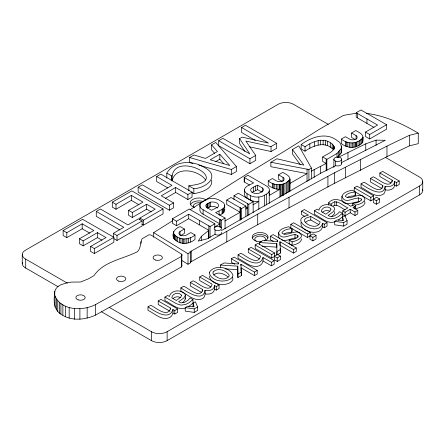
<?xml version="1.0" encoding="UTF-8"?>
<svg xmlns="http://www.w3.org/2000/svg" width="445" height="445" viewBox="0 0 445 445"><rect width="100%" height="100%" fill="white"/><g stroke="black" fill="none" stroke-linecap="round" stroke-linejoin="round"><path stroke-width="0.67" d="M214.44 285.518L214.44 289.033L216.281 290.096L219.068 288.482L219.068 284.972L216.281 286.58L214.44 285.518C214.407 290.146 208.599 291.325 205 290.318C205.562 293.978 205.095 298.756 200.511 299.34C193.069 300.787 187.15 294.106 180.881 291.386L180.881 287.876L183.674 286.263C187.695 287.392 200.472 299.952 202.686 289.528L190.293 282.442L190.293 285.957L201.201 292.254M205 290.318C203.348 303.206 185.381 290.897 180.881 287.876M385.142 186.31C383.49 199.199 365.523 186.889 361.029 183.868L361.029 187.384C367.587 190.26 375.118 198.548 382.934 194.409C386.004 192.88 385.003 189.042 385.142 186.31C388.741 187.317 394.554 186.138 394.582 181.516L396.423 182.578L399.215 180.965L399.215 184.475L396.423 186.088L394.582 185.025L394.582 181.516M234.81 264.252L231.344 262.255L231.344 258.74L238.275 262.745L238.247 263.996L224.058 262.951L220.392 265.064L220.392 267.406M273.263 241.385L270.376 239.716L270.376 236.206L277.307 240.211L277.28 241.457L263.09 240.417L259.424 242.531L259.424 244.288M209.289 275.933C210.418 284.711 225.042 286.997 231.228 281.83A9.345 5.396 0 0 0 232.863 278.392L232.49 277.146M184.364 228.997L180.014 231.511A4.472 2.581 0 0 0 181.121 235.405L182.138 235.661A4.472 2.581 0 0 0 186.316 235.149L190.799 232.563L195.01 234.988L195.01 239.438C189.325 244.177 180.748 245.039 175.085 239.872C170.201 235.333 174.601 227.873 180.242 226.611L184.364 228.997L184.364 233.441L180.553 235.644M173.389 237.496L173.467 232.207M54.462 294.44L54.78 291.314L56.009 288.649L57.889 286.491L60.965 284.717L67.151 282.792L71.206 282.097L80.495 282.03L88.588 278.77L93.917 275.694C103.674 261.226 123.104 259.129 137.6 251.603C140.876 247.971 140.242 242.992 142.016 238.798L148.652 234.966A2.486 1.435 0 0 1 151.211 235.138L181.81 254.329L181.81 264.853A5.023 2.898 0 0 1 181.338 267.011L95.525 315.127C84.15 320.311 69.982 321.357 59.641 313.274C53.839 308.758 53.762 301.143 54.462 294.44C59.825 310.771 82.459 311.372 95.525 304.603L181.338 256.487A5.023 2.898 0 0 0 181.81 254.329M188.841 185.838L193.853 188.73C206.358 188.063 221.337 175.881 203.982 167.214C192.568 160.133 174.151 160.422 166.819 173.122L171.77 175.981L171.77 180.943L172.082 180.759C168.933 146.778 237.146 181.104 189.175 185.643L188.841 185.838L188.841 190.799M172.082 180.759C175.558 165.49 198.687 169.984 205.685 180.014M337.444 157.502L341.237 152.908C341.398 148.63 342.366 143.157 337.571 140.848C326.424 131.714 311.533 136.971 301.17 144.514L301.17 148.964L305.031 151.194C313.124 145.476 325.512 140.776 333.288 149.676L333.288 145.231C325.512 136.331 313.124 141.026 305.031 146.744L301.17 144.514M341.237 152.908L341.449 147.384M333.288 145.231L334.323 147.022C333.439 152.596 326.647 154.02 322.675 156.957L322.675 161.407L326.191 163.432L311.372 171.108M214.44 289.033C214.407 293.655 208.599 294.835 205 293.828M394.582 185.025C394.554 189.648 388.741 190.833 385.142 189.826M382.194 188.708L370.435 181.949L370.435 178.439L382.828 185.526C380.614 195.95 367.843 183.39 363.815 182.261L361.029 183.868M391.044 182.984L379.846 176.515L379.846 173.005L392.223 180.153C389.937 190.482 377.26 177.928 373.227 176.826L370.435 178.439M172.96 309.47C169.183 321.663 153.447 310.393 147.979 306.872L147.979 310.382C154.231 313.113 160.183 319.805 167.643 318.242C171.92 317.663 173.728 313.352 172.96 309.47L174.796 310.532L177.588 308.919L177.588 312.429L174.796 314.042L172.96 312.98M263.028 257.466C259.257 269.659 243.521 258.389 238.053 254.868L238.053 258.378C244.305 261.109 250.251 267.801 257.716 266.238C261.994 265.659 263.802 261.349 263.028 257.466L271.383 262.289L274.176 260.681L274.176 264.191L271.383 265.798L263.028 260.976M173.467 236.657L173.711 235.878M322.53 223.234L322.53 226.744L324.266 227.745L327.053 226.138L327.053 222.628L324.266 224.236L322.53 223.234C318.959 238.058 286.202 219.374 308.519 215.146L301.571 211.136L301.571 214.646L305.048 216.654M322.53 226.744C320.194 236.94 299.212 231.661 301.081 222.322M170.007 311.278L158.22 304.469L158.22 300.959L170.596 308.107C167.72 318.631 155.349 307.195 150.772 305.259L147.979 306.872M289.684 191.25L289.951 178.94C289.417 175.308 285.429 174.095 282.764 172.387L278.553 174.818L278.553 179.268L281.919 181.21M289.951 183.39L307.039 173.606L270.872 166.708L270.872 162.258L276.912 158.776L303.813 165.123L292.448 149.498L298.823 145.821L311.428 168.071L311.428 178.962M351.617 132.988L356.1 135.58A4.472 2.581 0 0 1 356.99 137.989L356.545 138.579A4.472 2.581 0 0 1 349.798 139.218L345.442 136.704L341.315 139.085L341.315 143.535C347.512 148.897 357.407 148.713 362.742 142.3L363.009 137.11C362.48 133.478 358.492 132.265 355.828 130.557L351.617 132.988L351.617 137.438L354.976 139.38M362.742 142.3L363.009 137.11M185.543 307.996C177.822 310.927 171.319 303.39 164.928 300.598L164.928 297.088L167.704 295.486L169.467 296.503C170.746 289.706 181.599 289.2 185.137 294.356L185.281 295.524L183.774 297.983L178.612 301.782L181.026 302.834L184.542 302.394L188.224 300.064L190.16 297.978L192.991 299.613L193.069 306.577M185.281 295.524C185.865 298.378 184.886 301.204 182.344 302.717M279.744 238.659L278.57 237.141L278.537 232.78C280.033 228.686 285.011 227.701 288.749 226.75L291.881 228.558C294.056 234.76 286.908 231.239 284.105 234.053M359.504 201.401C353.58 202.408 339.908 207.937 341.971 196.156C343.468 192.062 348.446 191.077 352.184 190.126L370.835 200.862L373.628 199.249L373.628 195.739L357.051 186.166L354.259 187.779L354.259 191.289M214.835 227.896L214.835 223.813L189.27 209.05L172.343 218.823L172.343 223.273L176.559 225.704L188.702 218.695L208.827 230.31L201.351 236.345L198.259 241.079L207.136 238.837L215.041 234.276L215.041 229.826M322.675 156.957L326.847 159.366L337.004 153.503L341.237 148.458M219.685 215.241L222.862 213.316L224.03 212.104A9.662 5.579 0 0 0 224.664 209.373M268.991 192.841A9.89 5.713 0 0 1 269.32 195.166L269.231 195.438L279.972 189.236C275.728 189.72 271.684 187.629 268.252 185.365L268.252 180.915C274.448 186.277 284.344 186.099 289.684 179.68M341.315 139.085C347.512 144.447 357.407 144.269 362.742 137.855M192.991 299.613L188.691 302.973L185.543 304.48L180.898 305.148L176.264 303.635L164.928 297.088M192.991 303.128L188.691 306.483M314.398 210.791L317.174 209.189L318.937 210.212C320.211 203.41 331.063 202.909 334.601 208.065L334.751 209.233L333.244 211.692L328.082 215.486L330.49 216.537L334.011 216.103L337.688 213.772L339.624 211.687L342.461 213.322L338.156 216.682L335.013 218.189L330.362 218.851L327.286 218.106L314.398 210.791L314.398 214.306C320.784 217.093 327.286 224.636 335.013 221.699M225.07 218.067L215.619 212.61L222.094 209.4L224.03 207.654A9.662 5.579 0 0 0 222.2 201.813L218.634 199.811A10.124 5.846 0 0 0 211.52 198.448L210.251 198.537A10.124 5.846 0 0 0 206.703 199.343L202.92 201.368A9.89 5.713 0 0 0 200.183 204.027L199.927 204.8A9.89 5.713 0 0 0 203.109 209.74L221.298 220.242L225.07 218.067L225.07 228.958M328.644 205.078L328.644 202.736C335.107 195.461 344.691 202.197 350.682 206.313L352.568 205.223L354.882 206.558L354.882 208.9M213.683 274.999C217.9 271.15 224.274 273.792 228.085 276.94M305.187 222.444L308.185 220.631L310.788 219.969L319.009 224.714M251.931 192.379L257.633 189.665L261.971 192.168M331.814 216.426L334.223 214.012L334.751 212.743L334.601 211.575M206.892 204.083L210.518 202.158A6.102 3.527 0 0 1 217.06 203.187A6.102 3.527 0 0 1 217.911 207.075L211.609 210.296L206.736 207.481A4.778 2.759 0 0 1 206.892 204.083L206.892 207.898M173.088 298.484C175.013 296.787 177.95 296.164 180.231 297.521M322.558 212.193C324.483 210.496 327.414 209.868 329.695 211.23M338.156 220.192L342.461 216.832L342.461 213.322M217.544 208.004A6.102 3.527 0 0 0 210.518 206.602L207.415 208.149L207.415 203.699M153.67 237.257L153.67 232.652L172.471 220.82M190.098 209.729L246.502 174.234L287.242 149.47L319.699 129.1L343.451 115.389L355.961 113.286M244.177 177.444L253.622 182.901L247.153 186.116L245.217 187.862A9.662 5.579 0 0 0 247.042 193.703L250.613 195.705A10.124 5.846 0 0 0 257.722 197.068L258.99 196.979A10.124 5.846 0 0 0 262.544 196.173L266.327 194.148A9.89 5.713 0 0 0 269.058 191.484L269.32 190.716A9.89 5.713 0 0 0 266.138 185.771L247.943 175.269L244.177 177.444L244.177 181.894L249.584 185.014M356.217 112.752L360.99 109.987L386.594 124.722L386.594 129.172L369.689 138.957L365.467 136.526L365.467 132.082L377.594 125.062L356.217 112.752L356.217 117.196L374.045 127.465M369.689 138.957L369.689 134.512L386.594 124.722M89.718 233.119L82.18 228.769L66.811 237.641L63.118 235.511L63.118 230.549L82.642 219.279L113.87 237.307L113.87 242.269L94.346 253.539L90.652 251.408L90.652 246.447L106.027 237.574L97.472 232.635L83.148 240.901L79.455 238.77L79.455 243.732L83.148 245.863L97.472 237.597L102.033 240.228M119.622 229.848L96.276 216.37L96.276 211.408L100.425 209.011L127.96 224.909L138.445 218.857L142.139 220.987L142.139 225.949L117.013 240.45L113.853 238.626M138.896 204.728L131.358 200.378L115.989 209.25L112.296 207.12L112.296 202.158L131.82 190.888L163.048 208.916L163.048 213.878L143.524 225.148L141.938 224.236M165.473 198.331L175.647 192.457L187.896 199.527L192.051 197.129L192.051 192.168L187.896 194.565L175.647 187.495L161.285 195.789L173.533 202.859L173.533 207.821L169.378 210.218L138.156 192.19L138.156 187.228L142.305 184.831L157.591 193.658L171.959 185.365L156.668 176.537L156.668 181.499L167.843 187.951M156.668 176.537L160.823 174.14L192.051 192.168M192.885 163.454L189.576 162.503L189.576 157.541L193.959 155.01L205.512 158.414L217.444 151.522L211.553 144.853L215.747 142.433L236.445 166.536L236.445 171.497L231.328 174.451L198.854 165.162M249.156 146.728L271.027 151.534L276.69 148.263L276.69 143.301L271.027 146.572L245.84 141.037L255.697 155.422L255.697 160.384L249.929 163.715L218.701 145.687L218.701 140.726L222.856 138.328L249.762 153.859L239.588 138.595L242.108 137.143L268.485 143.051L241.579 127.515L241.579 132.477L255.335 140.414M241.579 127.515L245.462 125.273L276.69 143.301M63.118 230.549L66.811 232.679L82.18 223.807L93.778 230.499L79.455 238.77M112.296 202.158L115.989 204.288L131.358 195.416L142.956 202.108L128.633 210.379L128.633 215.341L132.321 217.471L146.644 209.2L151.211 211.837M171.77 175.981L172.082 175.803M219.836 154.237L210.207 159.794L229.754 165.507L219.836 154.237L219.836 159.199L223.891 163.81M215.625 161.63L219.836 159.199M128.633 210.379L132.321 212.51L146.644 204.238L155.205 209.178L139.83 218.056L139.83 219.913M113.325 237.702L113.325 233.358L123.81 227.306L96.276 211.408M90.652 246.447L94.346 248.577L113.87 237.307M113.325 233.358L117.013 235.488L142.139 220.987M139.83 218.056L143.524 220.186L163.048 208.916M138.156 187.228L169.378 205.256L173.533 202.859M189.576 157.541L231.328 169.489L236.445 166.536M218.701 140.726L249.929 158.754L255.697 155.422M172.343 218.823L176.559 221.254L188.702 214.245L210.057 226.572L214.835 223.813M233.998 199.571L233.998 195.756L238.348 193.241L253.149 201.791L253.149 212.677M224.875 221.048L240.155 212.22L226.744 204.478L226.744 200.028L231.094 197.519L245.89 206.063L245.89 216.27M268.252 180.915L272.379 178.534L276.734 181.048A4.472 2.581 0 0 0 283.487 180.403L283.932 179.819A4.472 2.581 0 0 0 283.037 177.405L278.553 174.818M173.389 233.047C177.683 240.584 188.936 240.484 195.01 234.988M270.872 162.258L308.925 169.517L311.428 168.071M233.998 195.756L248.799 204.299L253.149 201.791M226.744 200.028L241.54 208.577L245.89 206.063M214.757 226.883L219.93 223.902L203.109 214.19A9.89 5.713 0 0 1 199.927 209.245L200.016 204.522M245.696 209.022L247.487 207.993L245.723 206.975M253.005 204.806L258.834 201.44L257.722 201.518A10.124 5.846 0 0 1 250.613 200.155L247.042 198.153A9.662 5.579 0 0 1 244.516 194.343L244.516 189.898M221.354 230.632L321.763 172.66L335.814 165.64A3.872 2.236 0 0 0 340.108 165.479A3.872 2.236 0 0 0 341.487 163.126M190.321 262.161L257.722 224.669L334.529 183.296L386.961 156.646L409.344 145.865L418.255 143.657L418.255 133.133L409.344 135.341L386.961 146.116L334.529 172.771L257.722 214.145L191.228 251.114L189.865 251.898L190.527 252.282L190.527 262.806L188.007 264.263L181.493 260.264M188.007 264.263L188.007 253.733L190.527 252.282M301.571 211.136L304.363 209.523L327.053 222.628M158.22 300.959L161.012 299.351L177.588 308.919M190.293 282.442L193.08 280.834C197.113 281.935 209.79 294.49 212.081 284.155L199.699 277.012L199.699 280.522L210.902 286.986M199.699 277.012L202.492 275.399L219.068 284.972M231.344 258.74L234.131 257.132L257.227 270.465L257.227 273.975L254.434 275.589L240.917 267.779M238.053 254.868L240.84 253.261C245.423 255.191 257.794 266.627 260.67 256.103L248.293 248.955L248.293 252.471L259.491 258.934M248.293 248.955L251.08 247.348L274.176 260.681M255.18 244.984L257.966 243.37L274.548 252.944L274.548 256.454L271.756 258.061L255.18 248.494L255.18 244.984L271.756 254.551L274.548 252.944M270.376 236.206L273.169 234.598L296.259 247.926L296.259 251.442L293.472 253.049L279.95 245.245L279.95 241.735L293.472 249.539L296.259 247.926M290.83 224.397L293.617 222.789L310.198 232.362L310.198 235.872L307.406 237.48L290.83 227.912L290.83 224.397L307.406 233.97L310.198 232.362M379.846 173.005L382.639 171.392L399.215 180.965M328.644 202.736C331.514 206.163 331.942 202.136 334.812 201.757C339.791 201.663 343.484 206.207 347.895 207.921L342.756 210.886L342.756 214.401L345.075 215.736L350.209 212.771L354.971 215.519L357.763 213.912L357.763 210.396L352.996 207.648L354.882 206.558M301.543 238.826L301.56 239.694C300.064 243.387 295.636 244.433 292.148 245.367L289.167 243.643L289.167 240.133L292.148 241.852C295.636 240.923 300.064 239.872 301.56 236.184C298.834 226.182 287.364 237.586 282.08 233.186L282.102 232.335C284.377 229.386 288.482 229.064 291.881 228.558M352.596 205.851L352.596 203.51L355.583 205.234C359.065 204.299 363.498 203.248 364.989 199.56C362.263 189.559 350.799 200.962 345.509 196.562L345.531 195.711C347.812 192.763 351.917 192.44 355.316 191.934C357.491 198.142 350.343 194.615 347.534 197.43M289.167 240.133C292.154 239.505 296.031 239.349 297.922 236.518L297.905 235.683C292.588 231.461 281.524 242.742 278.537 232.78M352.596 203.51C355.588 202.881 359.465 202.725 361.351 199.894L361.34 199.06C356.017 194.838 344.953 206.118 341.971 196.156M241.362 272.101L241.362 275.611L237.886 277.619L237.886 274.103L241.362 272.101L240.917 264.269L254.434 272.073L257.227 270.465M279.95 241.735L280.394 249.567L276.923 251.57L276.923 255.08L276.801 243.638L259.424 242.531M342.756 210.886L345.075 212.226L350.209 209.261L354.971 212.009L357.763 210.396M354.259 187.779L370.835 197.346L373.628 195.739M185.231 307.59L187.59 306.227L194.137 306.839L193.069 303.067L195.366 301.738L197.608 306.939L197.608 310.454L194.243 312.396L185.231 311.105L185.231 307.59L194.243 308.886L197.608 306.939M334.701 221.298L337.06 219.936L343.601 220.542L342.533 216.776L344.836 215.447L347.078 220.648L347.078 224.158L343.707 226.105L334.701 224.808L334.701 221.298L343.707 222.589L347.078 220.648M274.337 256.264L277.513 254.434L280.411 256.103L280.411 259.613L277.235 261.449L274.337 259.78L274.337 256.264L277.235 257.939L280.411 256.103M309.987 235.683L313.163 233.853L316.056 235.522L316.056 239.032L312.88 240.867L309.987 239.193L309.987 235.683L312.88 237.357L316.056 235.522M373.422 199.06L376.598 197.23L379.49 198.898L379.49 202.408L376.314 204.244L373.422 202.575L373.422 199.06L376.314 200.734L379.49 198.898M277.502 254.746L280.394 253.077L280.394 249.567M109.32 307.395L151.434 331.709A10.936 6.313 0 0 0 167.131 331.709L419.418 186.055A10.903 6.297 0 0 0 419.418 176.993L385.492 157.408M101.504 311.795L151.434 340.62A10.936 6.313 0 0 0 167.131 340.62L419.418 194.966A10.903 6.297 0 0 0 422.65 189.598M341.81 162.447L385.331 140.281L376.075 140.131L365.762 143.824L338.222 157.363M255.48 186.049L251.336 188.441A6.102 3.527 0 0 0 252.187 192.323A6.102 3.527 0 0 0 258.729 193.358L262.35 191.428A4.778 2.759 0 0 0 262.511 188.035L257.633 185.215L255.48 186.049L255.48 190.499M333.021 206.002C337.36 203.454 341.354 208.327 345.081 209.806M354.387 208.054L355.583 208.744C359.065 207.809 363.498 206.764 364.989 203.07L364.639 201.401M310.788 216.459L306.204 218.039L304.675 219.385L304.425 220.904C307.195 226.121 318.186 229.425 320.183 221.883L310.788 216.459L310.788 219.969M296.07 238.025C291.058 237.68 286.163 242.414 281.168 239.638M192.179 192.73L193.853 193.692C200.89 192.385 213.005 189.32 211.659 180.142M262.099 246.213L276.801 247.147L276.801 243.638M220.392 265.064L237.769 266.171L237.886 274.103M225.07 268.875L237.769 269.681L237.886 277.619M366.424 113.353C384.997 115.617 402.297 123.699 418.255 133.133M365.467 132.082L369.689 134.512M328.26 124.361L293.689 104.403A10.836 6.252 0 0 0 277.997 104.403L25.71 250.062A10.63 6.135 0 0 0 25.71 259.123L25.71 268.035L58.195 286.791M25.71 259.123L67.434 283.209M153.67 232.652L188.007 253.733M215.041 234.276L215.246 234.432A3.66 2.114 0 0 0 219.663 234.765A3.66 2.114 0 0 0 221.365 232.39M214.724 153.408L211.553 149.815L211.553 144.853M300.158 164.55L292.448 153.948L292.448 149.498M244.861 151.472L239.588 143.557L239.588 138.595M341.076 149.142L341.449 151.828M185.137 297.872L185.281 299.04M280.133 248.51L280.394 253.077M240.951 268.435L241.362 275.611M422.75 181.521L422.75 190.438M419.418 186.055L419.418 194.966M409.344 135.341L409.344 145.865M396.423 182.578L396.423 186.088M392.223 180.153L392.223 181.905M386.961 146.116L386.961 156.646M382.828 185.526L382.828 187.278M376.314 200.734L376.314 204.244M376.075 140.131L376.075 145.393M370.835 197.346L370.835 200.862M366.936 118.921L366.936 123.371M365.762 143.824L365.762 150.404M361.957 138.695L361.957 143.145M361.34 199.06L361.34 200.233M360.884 139.585L360.884 144.03M360.483 159.855L360.483 170.379M359.482 140.592L359.482 145.042M358.436 197.764L358.436 201.273M358.008 141.443L358.008 145.893M357.446 113.458L357.446 117.908M356.579 142.061L356.579 146.511M356.1 135.58L356.1 139.391M355.911 142.305L355.911 146.75M355.583 205.234L355.583 208.744M355.166 192.018L355.166 195.533M355.127 142.589L355.127 147.039M354.971 212.009L354.971 215.519M353.903 142.828L353.903 147.278M352.457 143.04L352.457 147.49M351.005 142.995L351.005 147.445M350.209 209.261L350.209 212.771M349.653 142.856L349.653 147.301M347.973 152.641L347.973 159.215M347.851 142.322L347.851 146.772M346.266 141.855L346.266 146.305M345.67 141.599L345.67 146.049M345.37 167.376L345.37 177.9M345.075 212.226L345.075 215.736M344.836 215.447L344.836 216.615M343.707 222.589L343.707 226.105M342.533 216.776L342.533 220.286M341.621 159.254L341.621 163.704M341.365 146.005L341.365 150.449M339.863 150.26L339.863 154.704M338.751 151.712L338.751 156.162M337.004 153.503L337.004 157.319M336.403 201.735L336.403 205.245M335.669 161.129L335.669 165.579M334.812 201.757L334.812 205.267M334.529 172.771L334.529 183.296M334.323 147.022L334.323 148.93M333.856 146.21L333.856 150.021M333.878 159.254L333.878 167.426M332.176 143.985L332.176 148.435M331.152 204.188L331.152 205.94M330.285 142.895L330.285 147.345M327.926 176.582L327.926 187.106M327.565 141.326L327.565 145.776M326.847 159.366L326.847 170.936M326.191 158.987L326.191 170.669M325.562 140.626L325.562 145.076M324.266 224.236L324.266 227.745M323.131 140.164L323.131 144.614M320.461 140.03L320.461 144.48M320.328 166.335L320.328 173.572M318.175 140.564L318.175 145.014M314.381 141.911L314.381 146.355M314.176 169.484L314.176 177.377M312.88 237.357L312.88 240.867M309.837 143.969L309.837 148.419M308.925 169.517L308.925 180.409M307.406 233.97L307.406 237.48M307.039 169.161L307.039 181.499M305.031 146.744L305.031 151.194M297.905 235.683L297.905 237.441M295.007 234.387L295.007 237.897M293.472 249.539L293.472 253.049M292.148 241.852L292.148 245.367M291.731 228.641L291.731 232.151M289.951 178.94L289.912 191.389M289.033 197.396L289.033 207.921M288.894 180.525L288.894 192.095M287.826 181.415L287.826 192.301M286.424 182.422L286.424 193.314M284.95 183.273L284.95 194.165M283.515 183.891L283.515 195.461M283.037 177.405L283.037 181.221M282.848 184.135L282.848 195.705M282.063 184.419L282.063 195.989M280.839 184.658L280.839 196.228M279.972 184.786L279.972 197.129M279.399 184.87L279.399 189.32M277.947 184.825L277.947 189.275M277.307 240.211L277.307 241.963M277.235 257.939L277.235 261.449M276.59 184.681L276.59 189.131M274.793 184.152L274.793 188.602M273.208 183.685L273.208 188.129M272.607 183.429L272.607 187.879M271.756 254.551L271.756 258.061M271.383 262.289L271.383 265.798M271.027 146.572L271.027 151.534M269.231 190.988L269.231 203.332M266.327 194.148L266.327 205.034M264.514 195.233L264.514 206.124M262.511 188.035L262.511 191.845M258.834 196.99L258.834 209.334M257.722 214.145L257.722 224.669M257.633 185.215L257.633 189.665M254.434 272.073L254.434 275.589M253.428 187.078L253.428 191.522M250.613 195.705L250.613 200.155M249.929 158.754L249.929 163.715M248.799 204.299L248.799 215.191M247.487 203.543L247.487 215.886M247.042 193.703L247.042 198.153M244.388 177.572L244.388 182.016M241.54 208.577L241.54 219.463M240.917 264.269L240.917 265.437M240.228 207.815L240.228 220.069M240.155 207.776L240.155 220.119M238.275 262.745L238.275 263.913M237.769 266.171L237.769 269.681M231.328 169.489L231.328 174.451M226.816 231.328L226.816 241.852M224.725 205.618L224.725 210.068M223.557 208.227L223.512 212.727M222.862 208.866L222.862 213.316M222.094 209.4L222.094 213.85M221.298 220.242L221.298 227.729M219.975 219.48L219.975 226.967M219.93 219.452L219.93 227.189M219.085 211.136L219.085 214.952M216.281 286.58L216.281 290.096M210.518 202.158L210.518 206.602M210.057 226.572L210.057 237.463M209.167 202.659L209.167 207.109M208.827 225.86L208.827 238.203M208.432 230.538L208.432 238.431M207.887 203.398L207.887 207.843M203.109 209.74L203.109 214.19M202.686 289.528L202.686 291.286M201.351 236.345L201.351 240.294M199.349 220.392L199.349 224.842M194.243 308.886L194.243 312.396M193.853 188.73L193.853 193.692M191.228 251.114L191.228 261.638M190.527 237.58L190.527 242.024M188.702 214.245L188.702 218.695M188.602 238.325L188.602 242.775M187.896 194.565L187.896 199.527M186.828 238.804L186.828 243.248M184.936 239.004L184.936 243.454M183.663 239.137L183.663 243.587M182.378 238.982L182.378 243.432M181.338 256.487L181.338 267.011M180.909 238.531L180.909 242.976M180.014 231.511L180.014 235.322M179.38 237.914L179.38 242.358M177.627 237.102L177.627 241.552M176.559 221.254L176.559 225.704M176.153 236.251L176.153 240.701M175.647 187.495L175.647 192.457M175.085 235.427L175.085 239.872M174.796 310.532L174.796 314.042M174.668 235.038L174.668 239.488M174.173 234.587L174.173 239.032M173.711 231.428L173.756 238.331M170.596 308.107L170.596 309.275M169.378 205.256L169.378 210.218M167.131 331.709L167.131 340.62M166.819 173.122L166.819 178.083M151.434 331.709L151.434 340.62M146.644 204.238L146.644 209.2M143.524 220.186L143.524 225.148M140.982 241.529L140.982 243.504M132.321 212.51L132.321 217.471M131.358 195.416L131.358 200.378M117.013 235.488L117.013 240.45M115.989 204.288L115.989 209.25M97.472 232.635L97.472 237.597M95.525 304.603L95.525 315.127M94.346 248.577L94.346 253.539M87.148 307.495L87.148 318.019M83.148 240.901L83.148 245.863M82.18 223.807L82.18 228.769M79.9 308.68L79.9 319.204M74.621 308.735L74.621 319.26M69.17 307.584L69.17 318.108M66.811 232.679L66.811 237.641M65.599 306.193L65.599 316.718M62.879 304.619L62.879 315.143M60.92 303.49L60.92 314.014M59.641 302.75L59.641 313.274M57.761 300.82L57.761 311.344M56.521 299.084L56.521 309.609M55.069 296.492L55.069 307.017M54.78 291.314L54.78 294.601M22.25 254.59L22.25 263.507M25.71 268.035A10.63 6.135 0 0 1 22.35 262.656M256.353 241.346A5.351 3.087 0 0 1 256.036 237.179A5.351 3.087 0 0 1 263.206 236.634A5.351 3.087 0 0 1 264.769 240.706M261.521 241.618A7.966 4.6 0 0 1 252.337 236.162A7.966 4.6 0 0 1 264.514 233.247A7.966 4.6 0 0 1 264.703 240.856M252.443 237.975A7.966 4.6 0 0 1 260.136 234.565A7.966 4.6 0 0 1 267.829 237.975M194.543 207.47A8.817 5.09 0 0 1 192.451 199.621A8.817 5.09 0 0 1 206.174 200.144M190.432 204.644A8.817 5.09 0 0 1 203.359 201.552M193.48 206.741A5.785 3.338 0 0 1 200.851 202.825M209.289 272.423C210.418 281.201 225.042 283.487 231.228 278.314A9.345 5.396 0 0 0 232.863 274.882C229.197 266.638 214.295 264.263 209.289 272.423M181.471 295.563L180.676 297.232L176.387 300.497L171.787 297.839C172.176 293.55 178.273 291.77 181.171 294.762L181.471 295.563M330.935 209.272L330.14 210.936L325.851 214.201L321.251 211.547C321.646 207.253 327.743 205.473 330.641 208.471L330.935 209.272M213.177 271.934L212.938 273.436C216.109 278.242 224.369 281.323 228.919 276.584L229.175 275.082C226.004 270.276 217.733 267.223 213.177 271.934M335.814 161.19L335.013 160.84A3.872 2.236 0 0 1 335.391 157.486A3.872 2.236 0 0 1 341.104 158.142L341.487 158.676A3.872 2.236 0 0 1 340.108 161.029A3.872 2.236 0 0 1 335.814 161.19M220.42 226.994L219.663 226.661A3.66 2.114 0 0 0 215.246 226.994A3.66 2.114 0 0 0 214.662 229.548L215.246 229.982A3.66 2.114 0 0 0 220.42 229.982A3.66 2.114 0 0 0 220.42 226.994M155.405 260.014A4.667 2.692 0 0 0 162.408 257.683A4.667 2.692 0 0 0 155.405 255.347A4.667 2.692 0 0 0 155.405 260.014M118.815 281.157A4.667 2.692 0 0 0 125.813 278.82A4.667 2.692 0 0 0 118.815 276.49A4.667 2.692 0 0 0 118.815 281.157M78.192 299.874A4.667 2.692 0 0 0 85.195 297.544A4.667 2.692 0 0 0 78.192 295.207A4.667 2.692 0 0 0 78.192 299.874"/></g></svg>
